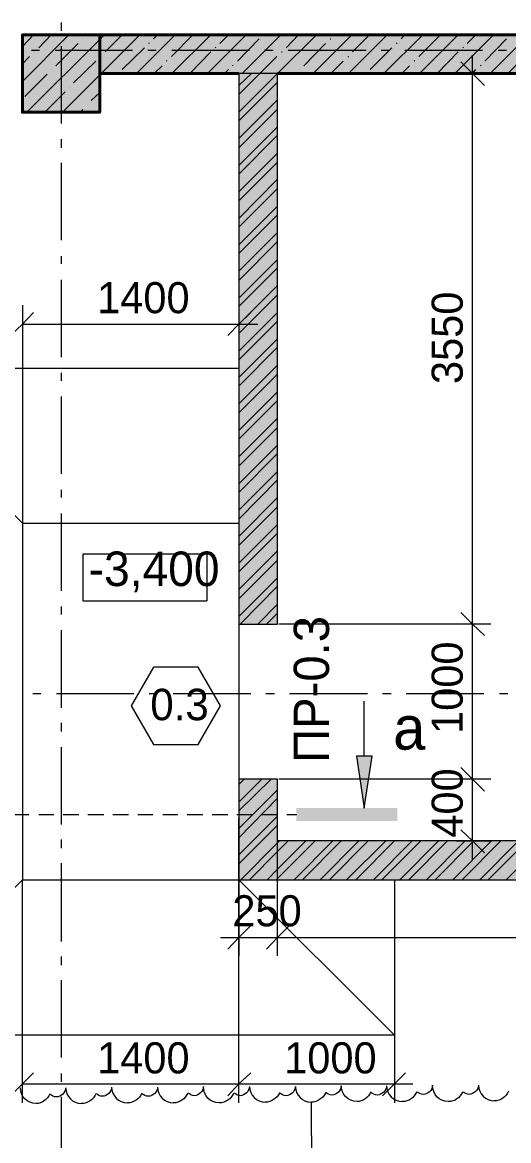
# Model space of a CAD drawing. Header units: millimetres. Extents: x -401725 to 250493, y 305116 to 802890.
# Drawn here: x -375117.493 to -375116.258, y 508976.193 to 508979.032 of the extents above; entities that cross this region are included whole.
import ezdxf

# ---------------------------------------------------------------- set-up
doc = ezdxf.new("R2010")
doc.units = ezdxf.units.MM
doc.layers.add('PDF _Геометрия', color=7, linetype='Continuous', true_color=0x1d1d1d)
doc.layers.add('PDF _Сплошная заливка', color=7, linetype='Continuous', true_color=0xffffff)
doc.layers.add('PDF _Текст', color=7, linetype='Continuous')

msp = doc.modelspace()

# ---------------------------------------------------------------- hatches: boundary and pattern name
at = {"layer": 'PDF _Сплошная заливка', "transparency": 33554559}
h = msp.add_hatch(color=256, dxfattribs=at)
h.paths.add_polyline_path([(-375116.9439, 508977.5043), (-375116.8455, 508977.5043), (-375116.8455, 508978.9026), (-375116.9439, 508978.9026)])
h.paths.add_polyline_path([(-375116.8455, 508977.111), (-375116.9439, 508977.111), (-375116.9439, 508976.856), (-375116.8455, 508976.856)])
msp.add_hatch(color=7, dxfattribs=at).paths.add_polyline_path([(-375116.6072, 508977.1594), (-375116.6055, 508977.1694), (-375116.6439, 508977.1694), (-375116.6439, 508977.1594), (-375116.6422, 508977.1594), (-375116.6422, 508977.1477), (-375116.6405, 508977.1477), (-375116.6405, 508977.1377), (-375116.6389, 508977.1377), (-375116.6389, 508977.126), (-375116.6372, 508977.126), (-375116.6372, 508977.116), (-375116.6355, 508977.116), (-375116.6355, 508977.1044), (-375116.6339, 508977.1044), (-375116.6339, 508977.0927), (-375116.6322, 508977.0927), (-375116.6322, 508977.0827), (-375116.6305, 508977.0827), (-375116.6305, 508977.071), (-375116.6289, 508977.071), (-375116.6289, 508977.061), (-375116.6272, 508977.061), (-375116.6272, 508977.0494), (-375116.6255, 508977.0494), (-375116.6255, 508977.0394), (-375116.6239, 508977.0494), (-375116.6222, 508977.061), (-375116.6205, 508977.071), (-375116.6189, 508977.0827), (-375116.6172, 508977.0927), (-375116.6139, 508977.116), (-375116.6122, 508977.126), (-375116.6105, 508977.1377), (-375116.6089, 508977.1477)])

# ---------------------------------------------------------------- linework, layer by layer
at = {"layer": 'PDF _Геометрия', "color": 7, "lineweight": 9}
for points in [[(-375117.3947, 508979.0321), (-375117.3947, 508979.0105)], [(-375117.4497, 508978.9605), (-375117.4697, 508978.9605)], [(-375117.2131, 508978.9605), (-375117.4097, 508978.9605)], [(-375117.3947, 508978.9721), (-375117.3947, 508978.7755)], [(-375117.1531, 508978.9605), (-375117.1747, 508978.9605)], [(-375116.9164, 508978.9605), (-375117.1131, 508978.9605)], [(-375116.8564, 508978.9605), (-375116.8781, 508978.9605)], [(-375116.6197, 508978.9605), (-375116.8181, 508978.9605)], [(-375116.5597, 508978.9605), (-375116.5814, 508978.9605)], [(-375116.3247, 508978.9605), (-375116.5214, 508978.9605)], [(-375116.2631, 508978.9605), (-375116.2847, 508978.9605)], [(-375116.3031, 508977.5038), (-375116.3497, 508977.5038), (-375116.3497, 508978.9487)], [(-375116.3914, 508978.9021), (-375116.3497, 508978.9021), (-375116.3031, 508978.9021)], [(-375117.3947, 508978.7355), (-375117.3947, 508978.7138)], [(-375117.3947, 508978.6755), (-375117.3947, 508978.4788)], [(-375117.3947, 508978.4388), (-375117.3947, 508978.4188)], [(-375117.3947, 508978.3788), (-375117.3947, 508978.1821)], [(-375117.4931, 508978.3138), (-375117.4931, 508978.2655), (-375116.8948, 508978.2655)], [(-375116.9431, 508978.3071), (-375116.9431, 508978.2655), (-375116.9431, 508978.2188)], [(-375117.4931, 508978.2655), (-375117.4931, 508977.7605)], [(-375117.8881, 508978.1538), (-375116.9431, 508978.1538), (-375116.9431, 508977.7605)], [(-375117.888, 508978.1538), (-375117.493, 508977.7605), (-375116.9431, 508977.7605), (-375116.9431, 508976.8555)], [(-375117.3947, 508978.1421), (-375117.3947, 508978.1221)], [(-375117.3947, 508978.0821), (-375117.3947, 508977.8855)], [(-375117.3947, 508977.8455), (-375117.3947, 508977.8255)], [(-375117.3947, 508977.7855), (-375117.3947, 508977.5888)], [(-375117.4931, 508977.7605), (-375117.4931, 508976.8555), (-375117.888, 508976.4605)], [(-375117.0247, 508977.6821), (-375117.3397, 508977.6821), (-375117.3397, 508977.5638), (-375117.0247, 508977.5638)], [(-375117.0247, 508977.6821), (-375117.0247, 508977.5638)], [(-375117.3947, 508977.5488), (-375117.3947, 508977.5288)], [(-375117.3947, 508977.4888), (-375117.3947, 508977.2921)], [(-375116.3497, 508977.5038), (-375116.8414, 508977.5038)], [(-375116.3031, 508977.1105), (-375116.3497, 508977.1105), (-375116.3497, 508977.5038)], [(-375117.4464, 508977.3271), (-375117.4664, 508977.3271)], [(-375117.2097, 508977.3271), (-375117.4064, 508977.3271)], [(-375117.1497, 508977.3271), (-375117.1714, 508977.3271)], [(-375116.9131, 508977.3271), (-375117.1097, 508977.3271)], [(-375116.8531, 508977.3271), (-375116.8747, 508977.3271)], [(-375116.6164, 508977.3271), (-375116.8147, 508977.3271)], [(-375116.5564, 508977.3271), (-375116.5781, 508977.3271)], [(-375116.3214, 508977.3271), (-375116.5181, 508977.3271)], [(-375116.2597, 508977.3271), (-375116.2814, 508977.3271)], [(-375116.6247, 508977.1688), (-375116.6247, 508977.3088)], [(-375117.3947, 508977.2538), (-375117.3947, 508977.2321)], [(-375117.3947, 508977.1921), (-375117.3947, 508976.9955)], [(-375116.3497, 508977.1105), (-375116.8414, 508977.1105)], [(-375116.3497, 508976.9055), (-375116.3497, 508977.1104)], [(-375116.9431, 508976.3371), (-375116.9431, 508977.0121)], [(-375116.8447, 508976.7088), (-375116.8447, 508977.0121)], [(-375117.3947, 508976.9571), (-375117.3947, 508976.9355)], [(-375116.3914, 508976.9538), (-375116.3497, 508976.9538), (-375116.3031, 508976.9538)], [(-375117.3947, 508976.8971), (-375117.3947, 508976.6988)], [(-375117.4931, 508976.8555), (-375116.9431, 508976.8555), (-375116.5481, 508976.4605)], [(-375117.4931, 508976.3371), (-375117.4931, 508976.8554)], [(-375116.9431, 508976.8554), (-375116.9431, 508976.7088), (-375116.9431, 508976.6621)], [(-375116.8447, 508976.8555), (-375116.5481, 508976.8555), (-375116.5481, 508976.4605)], [(-375116.9897, 508976.7088), (-375116.8447, 508976.7088)], [(-375116.8447, 508976.6621), (-375116.8447, 508976.7088), (-375114.9865, 508976.7088)], [(-375117.3947, 508976.6605), (-375117.3947, 508976.6388)], [(-375117.3947, 508976.6005), (-375117.3947, 508976.4038)], [(-375116.5481, 508976.4605), (-375117.888, 508976.4605)], [(-375116.5481, 508976.4604), (-375116.5481, 508976.3371), (-375116.5481, 508976.2888)], [(-375117.3947, 508976.3638), (-375117.3947, 508976.3421)], [(-375117.4931, 508976.2888), (-375117.4931, 508976.3371), (-375116.9431, 508976.3371)], [(-375116.9431, 508976.2888), (-375116.9431, 508976.3371), (-375116.5014, 508976.3371)], [(-375117.3947, 508976.3038), (-375117.3947, 508976.1071)], [(-375116.7597, 508976.2905), (-375116.7564, 508975.6105)]]:
    msp.add_lwpolyline(points, dxfattribs=at)
at = {"layer": 'PDF _Геометрия', "color": 7, "lineweight": 40}
msp.add_lwpolyline([(-375117.2964, 508979.0004), (-375117.4931, 508979.0004), (-375117.4931, 508978.8038), (-375117.2964, 508978.8038)], close=True, dxfattribs=at)
at = {"layer": 'PDF _Геометрия', "lineweight": 9}
for points in [[(-375117.4931, 508978.9705), (-375117.4647, 508979.0004)], [(-375117.4931, 508978.8821), (-375117.3747, 508979.0004)], [(-375117.4814, 508978.8038), (-375117.2964, 508978.9888)], [(-375117.4514, 508978.9671), (-375117.4197, 508979.0004)], [(-375117.3397, 508978.9905), (-375117.3397, 508978.9905)], [(-375117.2964, 508978.9888), (-375117.2847, 508979.0004)], [(-375117.2931, 508978.9021), (-375117.1947, 508979.0004)], [(-375117.2831, 508978.9571), (-375117.2397, 508979.0004)], [(-375117.2031, 508978.9021), (-375117.1047, 508979.0004)], [(-375117.1597, 508978.9905), (-375117.1497, 508979.0004)], [(-375117.1147, 508978.9454), (-375117.0597, 508979.0004)], [(-375117.1131, 508978.9021), (-375117.0147, 508979.0004)], [(-375117.0231, 508978.9021), (-375116.9247, 508979.0004)], [(-375116.9914, 508978.9788), (-375116.9697, 508979.0004)], [(-375116.9464, 508978.9338), (-375116.8914, 508978.9904)], [(-375116.9347, 508978.9021), (-375116.8364, 508979.0004)], [(-375116.8447, 508978.9021), (-375116.7464, 508979.0004)], [(-375116.8231, 508978.9671), (-375116.7914, 508979.0004)], [(-375116.7547, 508978.9021), (-375116.6564, 508979.0004)], [(-375116.7114, 508978.9905), (-375116.7097, 508978.9905)], [(-375116.6647, 508978.9021), (-375116.5664, 508979.0004)], [(-375116.6547, 508978.9571), (-375116.6114, 508979.0004)], [(-375116.5747, 508978.9021), (-375116.4764, 508979.0004)], [(-375116.5314, 508978.9905), (-375116.5214, 508979.0004)], [(-375116.4864, 508978.9454), (-375116.4314, 508979.0004)], [(-375116.4847, 508978.9021), (-375116.3864, 508979.0004)], [(-375116.3947, 508978.9021), (-375116.2964, 508979.0004)], [(-375116.3631, 508978.9788), (-375116.3414, 508979.0004)], [(-375116.3181, 508978.9338), (-375116.2631, 508978.9904)], [(-375116.3047, 508978.9021), (-375116.2064, 508979.0004)], [(-375117.4631, 508978.9571), (-375117.4631, 508978.9571)], [(-375117.4081, 508978.9221), (-375117.3514, 508978.9788)], [(-375117.2397, 508978.9121), (-375117.1831, 508978.9671)], [(-375117.1714, 508978.9788), (-375117.1714, 508978.9805)], [(-375117.0681, 508978.9021), (-375117.0147, 508978.9571)], [(-375117.0031, 508978.9671), (-375117.0014, 508978.9688)], [(-375116.8347, 508978.9571), (-375116.8331, 508978.9571)], [(-375116.7781, 508978.9221), (-375116.7231, 508978.9788)], [(-375116.6097, 508978.9121), (-375116.5547, 508978.9671)], [(-375116.5431, 508978.9788), (-375116.5414, 508978.9805)], [(-375116.4397, 508978.9021), (-375116.3864, 508978.9571)], [(-375116.3747, 508978.9671), (-375116.3731, 508978.9688)], [(-375117.4931, 508978.9271), (-375117.4747, 508978.9454)], [(-375117.3631, 508978.8788), (-375117.3064, 508978.9338)], [(-375117.2947, 508978.9454), (-375117.2947, 508978.9454)], [(-375117.1264, 508978.9338), (-375117.1264, 508978.9355)], [(-375116.8897, 508978.9021), (-375116.8464, 508978.9454)], [(-375116.7097, 508978.9021), (-375116.6781, 508978.9338)], [(-375116.6664, 508978.9454), (-375116.6647, 508978.9454)], [(-375116.4981, 508978.9338), (-375116.4964, 508978.9355)], [(-375116.2597, 508978.9021), (-375116.2181, 508978.9454)], [(-375117.4864, 508978.8438), (-375117.4297, 508978.9004)], [(-375117.4181, 508978.9121), (-375117.4181, 508978.9121)], [(-375117.1581, 508978.9021), (-375117.1381, 508978.9221)], [(-375116.9797, 508978.9021), (-375116.9697, 508978.9121)], [(-375116.9581, 508978.9221), (-375116.9581, 508978.9238)], [(-375116.7897, 508978.9121), (-375116.7897, 508978.9121)], [(-375116.5297, 508978.9021), (-375116.5097, 508978.9221)], [(-375116.3497, 508978.9021), (-375116.3414, 508978.9121)], [(-375116.3297, 508978.9221), (-375116.3281, 508978.9238)], [(-375117.3914, 508978.8038), (-375117.2964, 508978.8988)], [(-375117.4364, 508978.8038), (-375117.3847, 508978.8554)], [(-375117.3731, 508978.8671), (-375117.3731, 508978.8671)], [(-375117.3181, 508978.8338), (-375117.2964, 508978.8538)], [(-375117.3281, 508978.8221), (-375117.3281, 508978.8221)], [(-375117.3464, 508978.8038), (-375117.3397, 508978.8105)], [(-375117.3014, 508978.8038), (-375117.2964, 508978.8088)]]:
    msp.add_lwpolyline(points, dxfattribs=at)
at = {"layer": 'PDF _Геометрия', "color": 7, "lineweight": 40}
for points in [[(-375116.8447, 508978.9021), (-375115.1315, 508978.9021), (-375115.1315, 508979.0004), (-375117.2964, 508979.0004), (-375117.2964, 508978.9021)], [(-375117.2964, 508978.9021), (-375116.9431, 508978.9021)]]:
    msp.add_lwpolyline(points, dxfattribs=at)
at = {"layer": 'PDF _Геометрия', "color": 7, "lineweight": 18}
for points in [[(-375116.3797, 508978.9321), (-375116.3497, 508978.9021), (-375116.3197, 508978.8721)], [(-375117.4647, 508978.2954), (-375117.4931, 508978.2655), (-375117.5231, 508978.2371)], [(-375116.9131, 508978.2954), (-375116.9431, 508978.2655), (-375116.9714, 508978.2371)], [(-375116.3797, 508977.5338), (-375116.3497, 508977.5038), (-375116.3197, 508977.4755)], [(-375116.3797, 508977.1405), (-375116.3497, 508977.1105), (-375116.3197, 508977.0805)], [(-375116.3797, 508976.9821), (-375116.3497, 508976.9538), (-375116.3197, 508976.9238)], [(-375116.9131, 508976.7388), (-375116.9431, 508976.7088), (-375116.9714, 508976.6788)], [(-375116.8147, 508976.7388), (-375116.8447, 508976.7088), (-375116.8731, 508976.6788)], [(-375117.4647, 508976.3654), (-375117.4931, 508976.3371), (-375117.5231, 508976.3071)], [(-375116.9131, 508976.3654), (-375116.9431, 508976.3371), (-375116.9714, 508976.3071)], [(-375116.5197, 508976.3654), (-375116.5481, 508976.3371), (-375116.5781, 508976.3071)]]:
    msp.add_lwpolyline(points, dxfattribs=at)
at = {"layer": 'PDF _Геометрия', "color": 24, "lineweight": 9, "true_color": 0x8f1d1d}
for points in [[(-375116.9431, 508978.8721), (-375116.9114, 508978.9021)], [(-375116.9431, 508978.8038), (-375116.8447, 508978.9021)], [(-375116.9431, 508978.8488), (-375116.8897, 508978.9021)], [(-375116.9431, 508978.7821), (-375116.8447, 508978.8804)], [(-375116.9431, 508978.7371), (-375116.8447, 508978.8354)], [(-375116.9431, 508978.7138), (-375116.8447, 508978.8121)], [(-375116.9431, 508978.6688), (-375116.8447, 508978.7671)], [(-375116.9431, 508978.6471), (-375116.8447, 508978.7454)], [(-375116.9431, 508978.6021), (-375116.8447, 508978.7004)], [(-375116.9431, 508978.5788), (-375116.8447, 508978.6771)], [(-375116.9431, 508978.5338), (-375116.8447, 508978.6338)], [(-375116.9431, 508978.5121), (-375116.8447, 508978.6104)], [(-375116.9431, 508978.4671), (-375116.8447, 508978.5654)], [(-375116.9431, 508978.4455), (-375116.8447, 508978.5438)], [(-375116.9431, 508978.4005), (-375116.8447, 508978.4988)], [(-375116.9431, 508978.3771), (-375116.8447, 508978.4754)], [(-375116.9431, 508978.3321), (-375116.8447, 508978.4304)], [(-375116.9431, 508978.3105), (-375116.8447, 508978.4088)], [(-375116.9431, 508978.2655), (-375116.8447, 508978.3638)], [(-375116.9431, 508978.2421), (-375116.8447, 508978.3404)], [(-375116.9431, 508978.1971), (-375116.8447, 508978.2954)], [(-375116.9431, 508978.1755), (-375116.8447, 508978.2738)], [(-375116.9431, 508978.1305), (-375116.8447, 508978.2288)], [(-375116.9431, 508978.1088), (-375116.8447, 508978.2071)], [(-375116.9431, 508978.0638), (-375116.8447, 508978.1621)], [(-375116.9431, 508978.0405), (-375116.8447, 508978.1388)], [(-375116.9431, 508977.9955), (-375116.8447, 508978.0938)], [(-375116.9431, 508977.9738), (-375116.8447, 508978.0721)], [(-375116.9431, 508977.9288), (-375116.8447, 508978.0271)], [(-375116.9431, 508977.9055), (-375116.8447, 508978.0038)], [(-375116.9431, 508977.8605), (-375116.8447, 508977.9588)], [(-375116.9431, 508977.8388), (-375116.8447, 508977.9371)], [(-375116.9431, 508977.7938), (-375116.8447, 508977.8921)], [(-375116.9431, 508977.7705), (-375116.8447, 508977.8704)], [(-375116.9431, 508977.7271), (-375116.8447, 508977.8254)], [(-375116.9431, 508977.7038), (-375116.8447, 508977.8021)], [(-375116.9431, 508977.6588), (-375116.8447, 508977.7571)], [(-375116.9431, 508977.6371), (-375116.8447, 508977.7354)], [(-375116.9431, 508977.5921), (-375116.8447, 508977.6904)], [(-375116.9431, 508977.5688), (-375116.8447, 508977.6671)], [(-375116.9431, 508977.5238), (-375116.8447, 508977.6221)], [(-375116.9397, 508977.5038), (-375116.8447, 508977.6004)], [(-375116.8947, 508977.5038), (-375116.8447, 508977.5554)], [(-375116.8731, 508977.5038), (-375116.8447, 508977.5321)], [(-375116.9431, 508977.0971), (-375116.9297, 508977.1105)], [(-375116.9431, 508977.0521), (-375116.8847, 508977.1104)], [(-375116.9431, 508977.0305), (-375116.8614, 508977.1104)], [(-375116.9431, 508976.9855), (-375116.8447, 508977.0838)], [(-375116.9431, 508976.9621), (-375116.8447, 508977.0621)], [(-375116.9431, 508976.9188), (-375116.8447, 508977.0171)], [(-375116.9431, 508976.8955), (-375116.8447, 508976.9938)], [(-375116.9381, 508976.8555), (-375116.8447, 508976.9488)], [(-375116.8714, 508976.8555), (-375116.8447, 508976.8821), (-375116.7731, 508976.9538)], [(-375116.8481, 508976.8555), (-375116.8447, 508976.8588), (-375116.7497, 508976.9538)], [(-375116.8447, 508976.9488), (-375116.8397, 508976.9538)], [(-375116.8447, 508976.9271), (-375116.8181, 508976.9538)], [(-375116.8031, 508976.8555), (-375116.7047, 508976.9538)], [(-375116.7814, 508976.8555), (-375116.6831, 508976.9538)], [(-375116.7364, 508976.8555), (-375116.6381, 508976.9538)], [(-375116.7131, 508976.8555), (-375116.6147, 508976.9538)], [(-375116.6697, 508976.8555), (-375116.5697, 508976.9538)], [(-375116.6464, 508976.8555), (-375116.5481, 508976.9538)], [(-375116.6014, 508976.8555), (-375116.5031, 508976.9538)], [(-375116.5797, 508976.8555), (-375116.4814, 508976.9538)], [(-375116.5347, 508976.8555), (-375116.4364, 508976.9538)], [(-375116.5114, 508976.8555), (-375116.4131, 508976.9538)], [(-375116.4664, 508976.8555), (-375116.3681, 508976.9538)], [(-375116.4447, 508976.8555), (-375116.3464, 508976.9538)], [(-375116.3997, 508976.8555), (-375116.3014, 508976.9538)], [(-375116.3764, 508976.8555), (-375116.2781, 508976.9538)], [(-375116.3314, 508976.8555), (-375116.2331, 508976.9538)], [(-375116.3097, 508976.8555), (-375116.2114, 508976.9538)], [(-375116.2647, 508976.8555), (-375116.1664, 508976.9538)], [(-375116.9164, 508976.8555), (-375116.8447, 508976.9271)]]:
    msp.add_lwpolyline(points, dxfattribs=at)
at = {"layer": 'PDF _Геометрия', "color": 16, "lineweight": 20, "true_color": 0x800000}
for points in [[(-375116.9431, 508978.9021), (-375116.9431, 508977.5038), (-375116.8447, 508977.5038), (-375116.8447, 508978.9021)], [(-375116.9431, 508977.1105), (-375116.9431, 508976.8555), (-375116.8447, 508976.8555)], [(-375116.8447, 508976.9538), (-375116.8447, 508977.1104), (-375116.9431, 508977.1104)], [(-375115.0331, 508976.9538), (-375116.8447, 508976.9538)], [(-375116.8447, 508976.8555), (-375115.0331, 508976.8555)]]:
    msp.add_lwpolyline(points, dxfattribs=at)
at = {"layer": 'PDF _Геометрия', "color": 16, "lineweight": 9, "true_color": 0x800000}
msp.add_lwpolyline([(-375116.8447, 508978.9021), (-375116.9431, 508978.9021)], dxfattribs=at)
at = {"layer": 'PDF _Геометрия', "color": 7, "lineweight": 9}
for points in [[(-375117.2164, 508977.2971), (-375117.1597, 508977.1988), (-375117.0464, 508977.1988), (-375116.9897, 508977.2971), (-375117.0464, 508977.3954), (-375117.1597, 508977.3954)], [(-375116.6447, 508977.1688), (-375116.6247, 508977.0371), (-375116.6047, 508977.1688)]]:
    msp.add_lwpolyline(points, close=True, dxfattribs=at)
at = {"layer": 'PDF _Геометрия', "color": 8, "lineweight": 9, "true_color": 0x808080}
for points in [[(-375117.4764, 508977.0205), (-375117.5147, 508977.0205)], [(-375117.4131, 508977.0205), (-375117.4514, 508977.0205)], [(-375117.3497, 508977.0205), (-375117.3897, 508977.0205)], [(-375117.2864, 508977.0205), (-375117.3264, 508977.0205)], [(-375117.2231, 508977.0205), (-375117.2631, 508977.0205)], [(-375117.1614, 508977.0205), (-375117.1997, 508977.0205)], [(-375117.0981, 508977.0205), (-375117.1364, 508977.0205)], [(-375117.0347, 508977.0205), (-375117.0747, 508977.0205)], [(-375116.9714, 508977.0205), (-375117.0114, 508977.0205)], [(-375116.9081, 508977.0205), (-375116.9481, 508977.0205)], [(-375116.8464, 508977.0205), (-375116.8847, 508977.0205)], [(-375116.7964, 508977.0205), (-375116.8214, 508977.0205)]]:
    msp.add_lwpolyline(points, dxfattribs=at)
at = {"layer": 'PDF _Геометрия', "color": 1, "lineweight": 9}
msp.add_lwpolyline([(-375116.4514, 508976.3338), (-375116.4514, 508976.3338)], dxfattribs=at)
for centre in [(-375117.3425, 508976.3277), (-375117.2258, 508976.3293), (-375117.1092, 508976.3293), (-375116.8758, 508976.331), (-375116.7592, 508976.331), (-375116.5275, 508976.3327), (-375116.2942, 508976.3343)]:
    msp.add_arc(centre, 0.0406, 180.7811, 269.2189, dxfattribs=at)
for points in [[(-375117.4581, 508976.2871), (-375117.4814, 508976.2871), (-375117.4981, 508976.3055), (-375117.4981, 508976.3271)], [(-375117.3831, 508976.3271), (-375117.3831, 508976.3155), (-375117.3947, 508976.3038), (-375117.4064, 508976.3038)], [(-375117.2664, 508976.3288), (-375117.2664, 508976.3171), (-375117.2781, 508976.3055), (-375117.2897, 508976.3055)], [(-375117.1497, 508976.3288), (-375117.1497, 508976.3171), (-375117.1614, 508976.3055), (-375117.1731, 508976.3055)], [(-375117.0331, 508976.3305), (-375117.0331, 508976.3188), (-375117.0447, 508976.3071), (-375117.0564, 508976.3071)], [(-375116.9931, 508976.2888), (-375117.0164, 508976.2888), (-375117.0331, 508976.3071), (-375117.0331, 508976.3305)], [(-375116.9164, 508976.3305), (-375116.9164, 508976.3188), (-375116.9281, 508976.3071), (-375116.9397, 508976.3071)], [(-375116.8231, 508976.3071), (-375116.8297, 508976.3071), (-375116.8364, 508976.3105), (-375116.8397, 508976.3155)], [(-375116.7997, 508976.3305), (-375116.7997, 508976.3188), (-375116.8114, 508976.3071), (-375116.8231, 508976.3071)], [(-375116.7064, 508976.3088), (-375116.7131, 508976.3088), (-375116.7181, 508976.3121), (-375116.7231, 508976.3155)], [(-375116.6831, 508976.3321), (-375116.6831, 508976.3205), (-375116.6947, 508976.3088), (-375116.7064, 508976.3088)], [(-375116.6431, 508976.2921), (-375116.6664, 508976.2921), (-375116.6831, 508976.3105), (-375116.6831, 508976.3321)], [(-375116.6081, 508976.3171), (-375116.6147, 508976.3021), (-375116.6281, 508976.2921), (-375116.6431, 508976.2921)], [(-375116.5914, 508976.3088), (-375116.5981, 508976.3088), (-375116.6031, 508976.3121), (-375116.6081, 508976.3155)], [(-375116.5681, 508976.3321), (-375116.5681, 508976.3205), (-375116.5797, 508976.3088), (-375116.5914, 508976.3088)], [(-375116.4914, 508976.3171), (-375116.4981, 508976.3021), (-375116.5114, 508976.2921), (-375116.5281, 508976.2921)], [(-375116.4747, 508976.3105), (-375116.4814, 508976.3105), (-375116.4864, 508976.3138), (-375116.4897, 508976.3171)], [(-375116.4514, 508976.3338), (-375116.4514, 508976.3205), (-375116.4631, 508976.3105), (-375116.4747, 508976.3105)], [(-375116.4114, 508976.2921), (-375116.4347, 508976.2921), (-375116.4514, 508976.3105), (-375116.4514, 508976.3338)], [(-375116.3747, 508976.3171), (-375116.3814, 508976.3021), (-375116.3947, 508976.2921), (-375116.4114, 508976.2921)], [(-375116.3581, 508976.3105), (-375116.3647, 508976.3105), (-375116.3697, 508976.3138), (-375116.3731, 508976.3171)], [(-375116.3347, 508976.3338), (-375116.3347, 508976.3221), (-375116.3464, 508976.3105), (-375116.3581, 508976.3105)], [(-375116.2581, 508976.3188), (-375116.2647, 508976.3038), (-375116.2781, 508976.2938), (-375116.2947, 508976.2938)], [(-375117.4231, 508976.3121), (-375117.4297, 508976.2971), (-375117.4431, 508976.2871), (-375117.4581, 508976.2871)], [(-375117.4064, 508976.3038), (-375117.4131, 508976.3038), (-375117.4181, 508976.3071), (-375117.4231, 508976.3105)], [(-375117.3064, 508976.3121), (-375117.3131, 508976.2971), (-375117.3264, 508976.2871), (-375117.3431, 508976.2871)], [(-375117.2897, 508976.3055), (-375117.2964, 508976.3055), (-375117.3014, 508976.3088), (-375117.3047, 508976.3121)], [(-375117.1897, 508976.3138), (-375117.1964, 508976.2988), (-375117.2097, 508976.2888), (-375117.2264, 508976.2888)], [(-375117.1731, 508976.3055), (-375117.1797, 508976.3055), (-375117.1847, 508976.3088), (-375117.1897, 508976.3121)], [(-375117.0731, 508976.3138), (-375117.0797, 508976.2988), (-375117.0931, 508976.2888), (-375117.1097, 508976.2888)], [(-375117.0564, 508976.3071), (-375117.0631, 508976.3071), (-375117.0681, 508976.3105), (-375117.0714, 508976.3138)], [(-375116.9564, 508976.3138), (-375116.9631, 508976.2988), (-375116.9764, 508976.2888), (-375116.9931, 508976.2888)], [(-375116.9397, 508976.3071), (-375116.9464, 508976.3071), (-375116.9514, 508976.3105), (-375116.9547, 508976.3138)], [(-375116.8397, 508976.3138), (-375116.8464, 508976.3005), (-375116.8614, 508976.2905), (-375116.8764, 508976.2905)], [(-375116.7231, 508976.3138), (-375116.7297, 508976.3005), (-375116.7447, 508976.2905), (-375116.7597, 508976.2905)]]:
    msp.add_open_spline(points, degree=3, dxfattribs=at)
at = {"layer": 'PDF _Сплошная заливка', "lineweight": 5, "transparency": 33554559}
for points in [[(-375117.4938, 508979.0009), (-375117.4938, 508978.8043), (-375117.2972, 508979.0009), (-375117.2972, 508978.8043)], [(-375117.2972, 508979.0009), (-375117.2972, 508978.9026), (-375115.1323, 508979.0009), (-375115.1323, 508978.9026)], [(-375116.8455, 508976.9544), (-375116.8455, 508976.856), (-375115.0339, 508976.9544), (-375115.0339, 508976.856)]]:
    msp.add_solid(points, dxfattribs=at)
at = {"layer": 'PDF _Сплошная заливка', "color": 7, "lineweight": 5, "transparency": 33554559}
msp.add_solid([(-375116.7972, 508977.0377), (-375116.7972, 508977.0044), (-375116.5406, 508977.0377), (-375116.5406, 508977.0044)], dxfattribs=at)

# ---------------------------------------------------------------- texts
at = {"layer": 'PDF _Текст', "attachment_point": 4, "style": ''}
for s, insert, char_height in [('1400', (-375117.3031, 508978.3326), 0.07891), ('-3,400', (-375117.3247, 508977.6366), 0.08768), ('0.3', (-375117.1681, 508977.2997), 0.0798), ('а', (-375116.5514, 508977.2401), 0.1103), ('250', (-375116.9597, 508976.776), 0.07891), ('1400', (-375117.3031, 508976.4026), 0.07891), ('1000', (-375116.8281, 508976.4026), 0.07891)]:
    msp.add_mtext(s, dxfattribs=dict(at, insert=insert, char_height=char_height))
at = {"layer": 'PDF _Текст', "attachment_point": 4, "rotation": 90, "style": ''}
for s, insert, char_height in [('3550', (-375116.4136, 508978.1138), 0.07891), ('ПР-0.3', (-375116.7584, 508977.1521), 0.08971), ('1000', (-375116.4136, 508977.2255), 0.07891), ('400', (-375116.4136, 508976.9621), 0.07891)]:
    msp.add_mtext(s, dxfattribs=dict(at, insert=insert, char_height=char_height))

doc.saveas('drawing.dxf')
